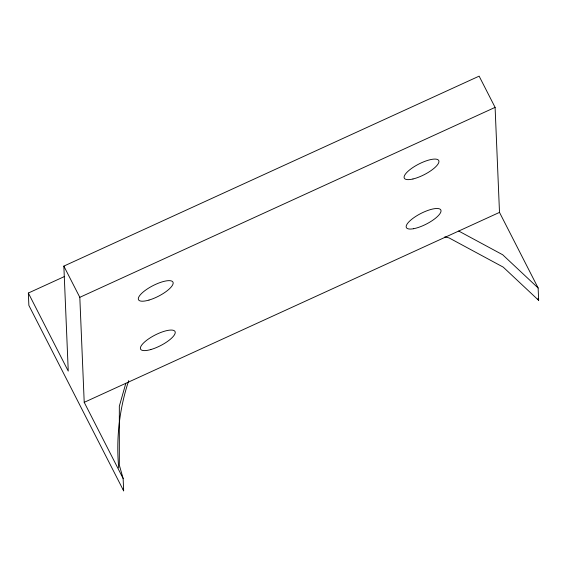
<?xml version="1.0" encoding="UTF-8"?>
<svg xmlns="http://www.w3.org/2000/svg" width="567" height="567" viewBox="0 0 567 567"><rect width="100%" height="100%" fill="white"/><g stroke="black" fill="none" stroke-linecap="round" stroke-linejoin="round"><path stroke-width="0.85" d="M125.831 383.299L119.332 406.185L119.332 465.117L123.138 478.498L123.656 490.852L28.867 305.393L28.35 293.04L64.595 276.462M28.35 293.04L68.253 371.109L63.851 266.1L479.129 76.148L495.097 107.376L499.499 212.391L538.133 287.986L538.65 300.34L503.227 267.128L449.071 237.913L444.812 236.864M123.138 478.498L84.214 402.336L79.812 297.328L495.097 107.376M84.214 402.336L499.499 212.391M458.717 231.045L502.709 254.774L538.133 287.986M537.849 298.766L538.65 300.34M63.851 266.1L79.812 297.328M123.181 489.179L123.656 490.852M118.73 467.888A239.6 225.716 -2.4 0 1 128.723 380.599M150.843 349.548A19.349 5.961 -27.1 0 0 175.132 331.773A19.349 5.961 -27.1 0 0 147.42 339.725A19.349 5.961 -27.1 0 0 150.843 349.548M413.513 228.728A19.349 5.961 -27.1 0 0 440.949 211.548A19.349 5.961 -27.1 0 0 416.277 216.077A19.349 5.961 -27.1 0 0 413.513 228.728M412.96 178.988A19.349 5.961 -27.1 0 0 438.95 161.418A19.349 5.961 -27.1 0 0 412.613 167.697A19.349 5.961 -27.1 0 0 412.96 178.988M149.001 300.071A19.349 5.961 -27.1 0 0 173.027 282.281A19.349 5.961 -27.1 0 0 145.152 290.453A19.349 5.961 -27.1 0 0 149.001 300.071"/></g></svg>
